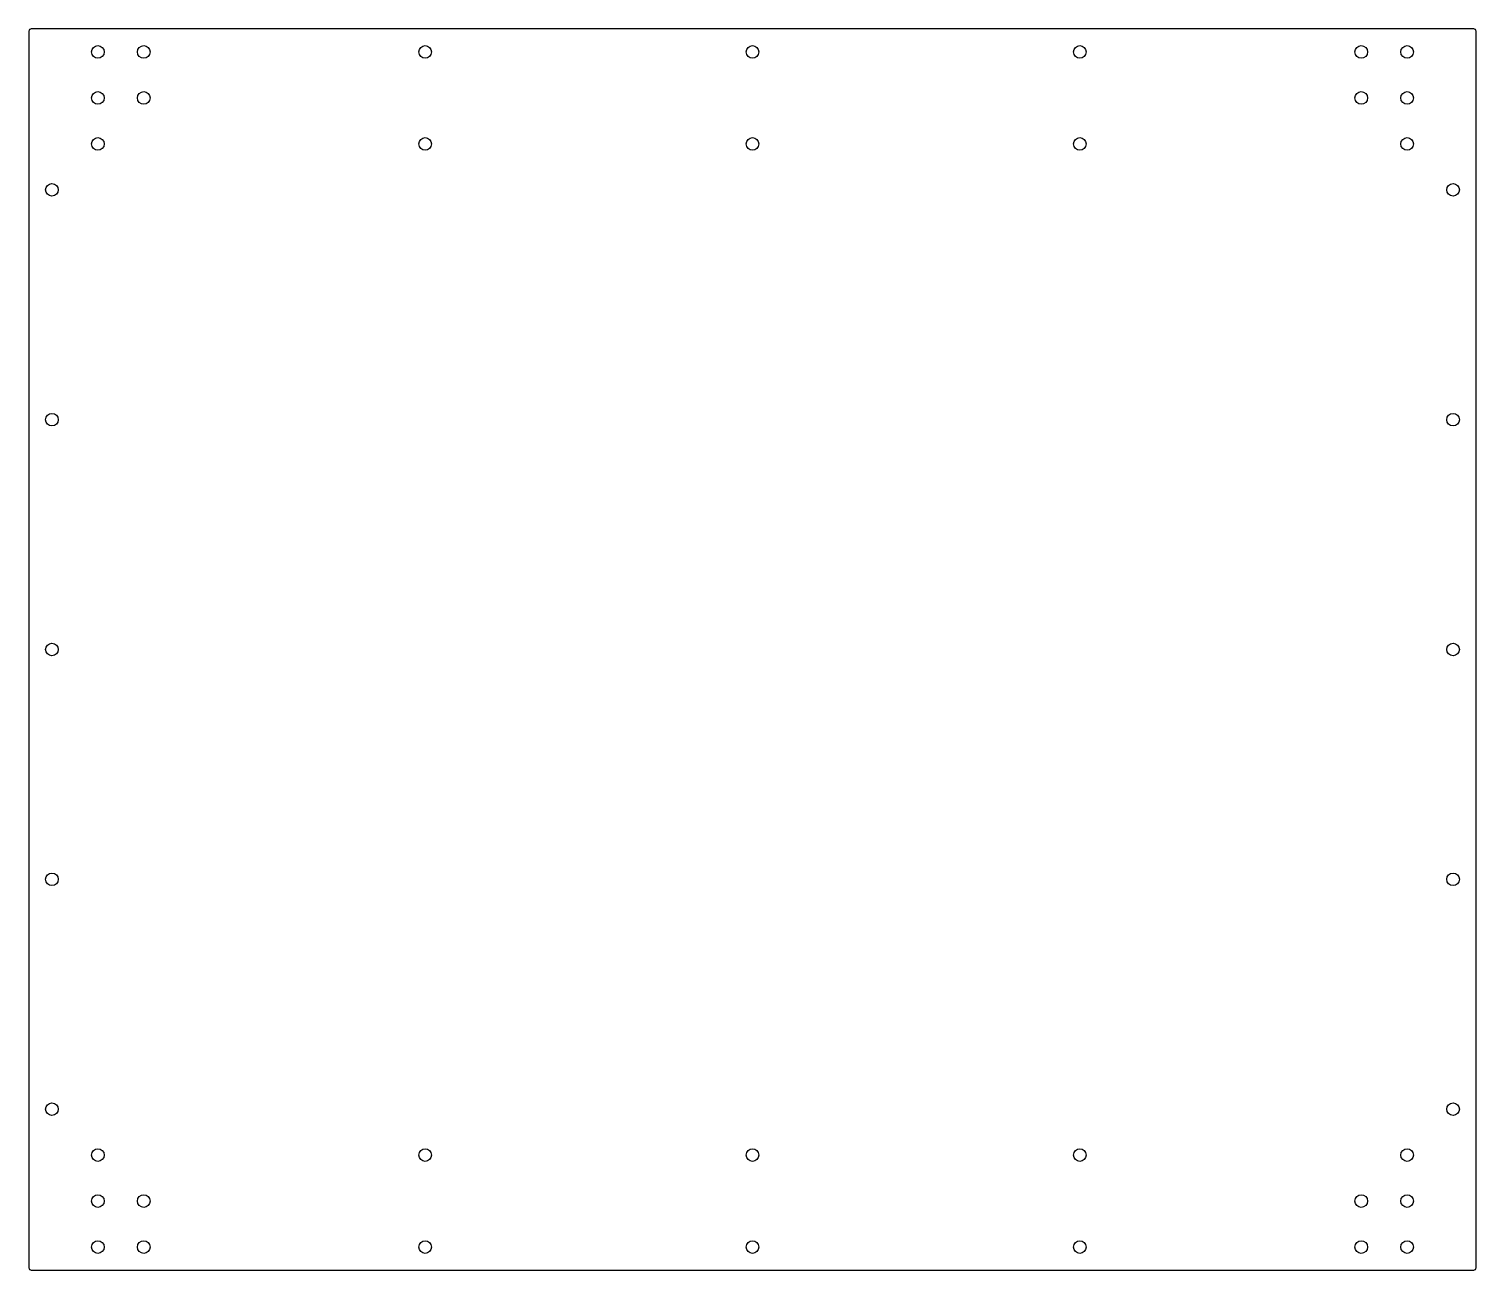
# Model space of a CAD drawing. Header units: millimetres. Extents: x -315 to 315, y -270 to 270.
import ezdxf

# ---------------------------------------------------------------- set-up
doc = ezdxf.new("R2010")
doc.units = ezdxf.units.MM

msp = doc.modelspace()

# ---------------------------------------------------------------- linework, layer by layer
at = {"color": 7, "linetype": 'Continuous', "lineweight": 25}
for p, q in [((-315, 269), (-315, -269)), ((314, 270), (-314, 270)), ((315, -269), (315, 269)), ((-314, -270), (314, -270))]:
    msp.add_line(p, q, dxfattribs=at)
for centre in [(-285, 260), (-265, 260), (-142.5, 260), (0, 260), (142.5, 260), (265, 260), (285, 260), (-285, 240), (-265, 240), (265, 240), (285, 240), (-285, 220), (-142.5, 220), (0, 220), (142.5, 220), (285, 220), (-305, 200), (305, 200), (-305, 100), (305, 100), (-305, 0), (305, 0), (-305, -100), (305, -100), (-305, -200), (305, -200), (-285, -220), (-142.5, -220), (0, -220), (142.5, -220), (285, -220), (-285, -240), (-265, -240), (265, -240), (285, -240), (-285, -260), (-265, -260), (-142.5, -260), (0, -260), (142.5, -260), (265, -260), (285, -260)]:
    msp.add_circle(centre, 2.75, dxfattribs=at)
for centre, start, end in [((-314, 269), 90, 180), ((314, 269), 360, 90), ((-314, -269), 180, 270), ((314, -269), 270, 0)]:
    msp.add_arc(centre, 1, start, end, dxfattribs=at)

doc.saveas('drawing.dxf')
